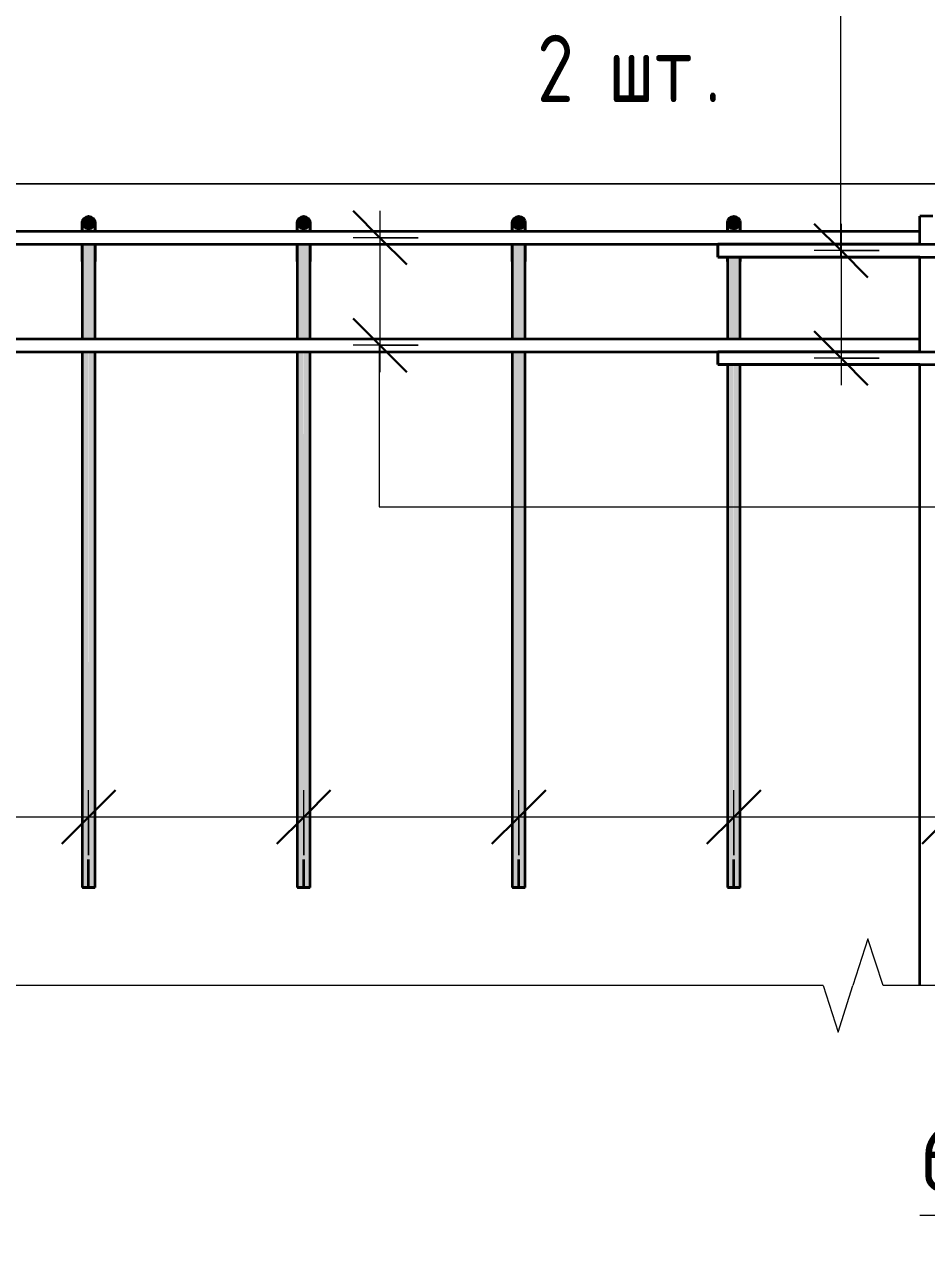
# Model space of a CAD drawing. Header units: millimetres. Extents: x -39853 to 12393, y -4903 to 80275.
# Drawn here: x 10609 to 11447, y -661 to 483 of the extents above; entities that cross this region are included whole.
import ezdxf

# ---------------------------------------------------------------- set-up
doc = ezdxf.new("R2010")
doc.units = ezdxf.units.MM
for name, color, linetype, lineweight in [('AA_Dim', 7, 'Continuous', 9), ('AA_Dim-25', 7, 'Continuous', 9), ('AA_Oformlenie', 7, 'Continuous', 9), ('AA_Vinoska', 7, 'Continuous', 9), ('AF_Stena_Опалубка', 253, 'Continuous', 20), ('KR_Armatura_Tonkie', 7, 'Continuous', 20)]:
    doc.layers.add(name, color=color, linetype=linetype, lineweight=lineweight)
doc.styles.add('ISOCPEUR_6', font='isocpeur.ttf', dxfattribs={"width": 0.9, "height": 62.5})
doc.styles.add('ISOCPEUR_7', font='isocpeur.ttf', dxfattribs={"width": 0.8, "height": 62.5})
doc.styles.add('ISOCPEUR_8', font='isocpeur.ttf', dxfattribs={"width": 0.85, "height": 62.5})
doc.dimstyles.new('05_Округл_5мм__прозр__2', dxfattribs={"dimscale": 304.8, "dimtxt": 62.248823, "dimasz": 0.139436, "dimexe": 0.123031, "dimexo": 0.082021, "dimgap": 0.008202, "dimtad": 1, "dimdec": 0, "dimrnd": 5, "dimdsep": 46, "dimtxsty": 'ISOCPEUR_6', "dimblk1": 'OBLIQUE', "dimblk2": 'OBLIQUE', "dimsah": 1, "dimcen": 0.09, "dimdle": 0.123031, "dimazin": 0, "dimtfac": 1, "dimtdec": 4, "dimtix": 1, "dimtmove": 1, "dimatfit": 3, "dimfxl": 1, "dimtvp": 1, "dimtolj": 1, "dimtzin": 0, "dimlwd": 18, "dimlwe": 18, "dimarcsym": 2})
doc.dimstyles.new('10_Раскладка_арматуры_с_засечками', dxfattribs={"dimscale": 304.8, "dimtxt": 0.18, "dimasz": 0.164042, "dimexe": 0.082021, "dimexo": 0, "dimgap": 0, "dimtad": 1, "dimdec": 3, "dimrnd": 0.001, "dimdsep": 46, "dimtxsty": 'ISOCPEUR_7', "dimblk1": 'OBLIQUE', "dimblk2": 'OBLIQUE', "dimsah": 1, "dimcen": 0.09, "dimdle": 0.082021, "dimazin": 0, "dimtfac": 1, "dimtdec": 4, "dimtix": 1, "dimtmove": 0, "dimatfit": 3, "dimfxl": 1, "dimtvp": 1, "dimtolj": 1, "dimtzin": 0, "dimlwd": 18, "dimlwe": 18, "dimarcsym": 2})
doc.dimstyles.new('10_Раскладка_арматуры_с_засечками_5', dxfattribs={"dimscale": 304.8, "dimtxt": 0.18, "dimasz": 0.164042, "dimexe": 0.082021, "dimexo": 0, "dimgap": 0, "dimtad": 1, "dimdec": 3, "dimrnd": 0.001, "dimdsep": 46, "dimtxsty": 'ISOCPEUR_8', "dimblk1": 'OBLIQUE', "dimblk2": 'OBLIQUE', "dimsah": 1, "dimcen": 0.09, "dimdle": 0.082021, "dimazin": 0, "dimtfac": 1, "dimtdec": 4, "dimtix": 1, "dimtmove": 0, "dimatfit": 3, "dimfxl": 1, "dimtvp": 1, "dimtolj": 1, "dimtzin": 0, "dimlwd": 18, "dimlwe": 18, "dimarcsym": 2})

# ---------------------------------------------------------------- blocks, each defined once
blk = doc.blocks.new('350_Стержень П торец СК-СГ _НесАрм_РабПлоск_ - 350_Стержень П торец СК-СГ _НесАрм_РабПлоск_-V28-Схема обрамления отверстия в стене 1530х2530')
at = {"layer": 'KR_Armatura_Tonkie', "lineweight": 35}
for points in [[(-36129.9, 293), (-36128.3, 293.2), (-36126.9, 293.8), (-36125.3, 295.1), (-36124.7, 296), (-36124.1, 297.4), (-36123.9, 299), (-36124.1, 300.6), (-36124.7, 302), (-36125.6, 303.2), (-36126.9, 304.2), (-36128.3, 304.8), (-36129.9, 305), (-36131.4, 304.8), (-36132.9, 304.2), (-36134.1, 303.2), (-36135.1, 302), (-36135.7, 300.6), (-36135.9, 299), (-36135.7, 297.4), (-36134.4, 295.1), (-36134.1, 294.8), (-36132.9, 293.8), (-36131.4, 293.2)], [(-36123.9, 292.3), (-36124.1, 294.7), (-36124, 293.1), (-36123.9, 292.4)]]:
    blk.add_hatch(color=256, dxfattribs=at).paths.add_polyline_path(points)
h = blk.add_hatch(color=256, dxfattribs=at)
h.paths.add_polyline_path([(-36135.9, 263), (-36129.9, 263), (-36129.9, 279), (-36135.7, 279), (-36135.2, 272.3), (-36135.5, 266.8)])
h.paths.add_polyline_path([(-36131.3, 291), (-36129.9, 291), (-36129.9, 293), (-36131.4, 293.2), (-36133.3, 294.1), (-36134.7, 295.5), (-36135.3, 296.6), (-36135.7, 297.4), (-36135.6, 294.8), (-36135.9, 293.1), (-36135.8, 291), (-36132.9, 291)])
h = blk.add_hatch(color=256, dxfattribs=at)
h.paths.add_polyline_path([(-36128.3, 263), (-36123.9, 263.1), (-36124.3, 279), (-36129.9, 279), (-36129.9, 263)])
h.paths.add_polyline_path([(-36123.9, 291), (-36124, 292.7), (-36124.1, 295.4), (-36124.1, 297.4), (-36125.3, 295.1), (-36126.5, 294.1), (-36126.9, 293.8), (-36128.8, 293.1), (-36129.9, 293), (-36129.9, 291), (-36124, 291)])
h = blk.add_hatch(color=256, dxfattribs=at)
h.paths.add_polyline_path([(-36135.9, 263), (-36135.3, 271.3), (-36135.3, 272.9), (-36135.5, 276.6), (-36135.8, 267.4)])
h.paths.add_polyline_path([(-36135.8, 293.6), (-36135.7, 296.1), (-36135.8, 293.8)])
h = blk.add_hatch(color=256, dxfattribs=at)
h.paths.add_polyline_path([(-36129.9, -318.9), (-36130.1, 179), (-36135.9, 179), (-36135.7, -318.9), (-36131.4, -318.9)])
h.paths.add_polyline_path([(-36134.2, 191), (-36129.9, 191), (-36129.9, 263), (-36135.9, 263), (-36135.7, 191), (-36135.1, 191)])
h = blk.add_hatch(color=256, dxfattribs=at)
h.paths.add_polyline_path([(-36129.9, -318.9), (-36123.9, -318.9), (-36124.2, 179), (-36129.9, 179), (-36129.9, -210.3)])
h.paths.add_polyline_path([(-36124.8, 191), (-36123.9, 191), (-36124.1, 263), (-36129.9, 263), (-36129.9, 191), (-36125.6, 191)])
at = {"layer": 'AA_Oformlenie'}
for start, end in [(90, 270), (270, 90)]:
    blk.add_arc((-36129.9, 299), 6, start, end, dxfattribs=at)
at = {"layer": 'KR_Armatura_Tonkie', "lineweight": 35}
for p, q in [((-36135.9, 263), (-36135.9, 191)), ((-36123.9, 191), (-36123.9, 263)), ((-36135.9, 179), (-36135.9, -318.9)), ((-36123.9, -318.9), (-36123.9, 179)), ((-36129.9, -318.9), (-36129.9, -292.9)), ((-36129.9, -318.9), (-36129.9, -292.9)), ((-36129.9, -318.9), (-36135.9, -318.9)), ((-36135.7, -318.9), (-36129.9, -318.9)), ((-36129.9, -318.9), (-36135.7, -318.9)), ((-36135.7, -318.9), (-36129.9, -318.9)), ((-36129.9, -318.9), (-36124.1, -318.9)), ((-36123.9, -318.9), (-36129.9, -318.9)), ((-36129.9, -318.9), (-36124.1, -318.9)), ((-36124.1, -318.9), (-36129.9, -318.9))]:
    blk.add_line(p, q, dxfattribs=at)
at = {"layer": 'KR_Armatura_Tonkie', "lineweight": 35, "flags": 128}
for points in [[(-36135.9, 299), (-36135.9, 297), (-36135.9, 291.4), (-36135.9, 291)], [(-36135.9, 291), (-36135.9, 293.2), (-36135.9, 297.9), (-36135.9, 299)], [(-36123.9, 291), (-36123.9, 293.2), (-36123.9, 297.9), (-36123.9, 299)], [(-36123.9, 299), (-36123.9, 297), (-36123.9, 291.4), (-36123.9, 291)], [(-36135.9, 279), (-36135.9, 271.7), (-36135.9, 263)], [(-36135.9, 263), (-36135.9, 274.7), (-36135.9, 279)], [(-36123.9, 263), (-36123.9, 274.7), (-36123.9, 279)], [(-36123.9, 279), (-36123.9, 271.7), (-36123.9, 263)]]:
    blk.add_lwpolyline(points, dxfattribs=at)
at = {"layer": 'KR_Armatura_Tonkie', "lineweight": 35}
blk.add_circle((-36129.9, 299), 6, dxfattribs=at)
blk = doc.blocks.new('350_Стержень П торец СК-СГ _НесАрм_РабПлоск_ - 350_Стержень П торец СК-СГ _НесАрм_РабПлоск_-V29-Схема обрамления отверстия в стене 1530х2530')
at = {"layer": 'KR_Armatura_Tonkie', "lineweight": 35}
for points in [[(-35929.9, 293), (-35928.3, 293.2), (-35926.9, 293.8), (-35925.3, 295.1), (-35924.7, 296), (-35924.1, 297.4), (-35923.9, 299), (-35924.1, 300.6), (-35924.7, 302), (-35925.6, 303.2), (-35926.9, 304.2), (-35928.3, 304.8), (-35930.5, 304.9), (-35931.4, 304.8), (-35932.9, 304.2), (-35934.1, 303.2), (-35935.1, 302), (-35935.7, 300.6), (-35935.9, 299), (-35935.7, 297.4), (-35934.4, 295.1), (-35934.1, 294.8), (-35932.9, 293.8), (-35930.5, 293.1)], [(-35923.9, 292.3), (-35924.1, 294.7), (-35924, 293.1), (-35923.9, 292.4)]]:
    blk.add_hatch(color=256, dxfattribs=at).paths.add_polyline_path(points)
h = blk.add_hatch(color=256, dxfattribs=at)
h.paths.add_polyline_path([(-35932.9, 263), (-35929.9, 263), (-35929.9, 279), (-35935.7, 279), (-35935.2, 272.3), (-35935.7, 263), (-35934.1, 263)])
h.paths.add_polyline_path([(-35929.9, 291), (-35929.9, 293), (-35931.4, 293.2), (-35933.3, 294.1), (-35934.7, 295.5), (-35935.3, 296.6), (-35935.7, 297.4), (-35935.6, 294.8), (-35935.9, 293.1), (-35935.8, 291), (-35930.5, 291)])
h = blk.add_hatch(color=256, dxfattribs=at)
h.paths.add_polyline_path([(-35928.3, 263), (-35923.9, 263.1), (-35924.3, 279), (-35929.9, 279), (-35929.9, 263)])
h.paths.add_polyline_path([(-35923.9, 291), (-35924, 292.7), (-35924.1, 295.4), (-35924.1, 297.4), (-35925.3, 295.1), (-35926.5, 294.1), (-35926.9, 293.8), (-35928.8, 293.1), (-35929.9, 293), (-35929.9, 291), (-35924, 291)])
h = blk.add_hatch(color=256, dxfattribs=at)
h.paths.add_polyline_path([(-35935.9, 263), (-35935.3, 271.3), (-35935.3, 272.9), (-35935.5, 276.6), (-35935.8, 267.4)])
h.paths.add_polyline_path([(-35935.8, 293.6), (-35935.7, 296.1), (-35935.8, 293.8)])
h = blk.add_hatch(color=256, dxfattribs=at)
h.paths.add_polyline_path([(-35929.9, -318.9), (-35930.1, 179), (-35935.9, 179), (-35935.7, -318.9), (-35931.4, -318.9)])
h.paths.add_polyline_path([(-35934.1, 191), (-35929.9, 191), (-35929.9, 263), (-35935.9, 263), (-35935.7, 191), (-35934.2, 191)])
h = blk.add_hatch(color=256, dxfattribs=at)
h.paths.add_polyline_path([(-35929.9, -318.9), (-35923.9, -318.9), (-35924.2, 179), (-35929.9, 179), (-35929.9, -210.3)])
h.paths.add_polyline_path([(-35924.8, 191), (-35923.9, 191), (-35924.1, 263), (-35929.9, 263), (-35929.9, 191), (-35925.6, 191)])
at = {"layer": 'AA_Oformlenie'}
for start, end in [(90, 270), (270, 90)]:
    blk.add_arc((-35929.9, 299), 6, start, end, dxfattribs=at)
at = {"layer": 'KR_Armatura_Tonkie', "lineweight": 35}
for p, q in [((-35935.9, 263), (-35935.9, 191)), ((-35923.9, 191), (-35923.9, 263)), ((-35935.9, 179), (-35935.9, -318.9)), ((-35923.9, -318.9), (-35923.9, 179)), ((-35929.9, -318.9), (-35929.9, -292.9)), ((-35929.9, -318.9), (-35929.9, -292.9)), ((-35929.9, -318.9), (-35935.9, -318.9)), ((-35935.7, -318.9), (-35929.9, -318.9)), ((-35929.9, -318.9), (-35935.7, -318.9)), ((-35935.7, -318.9), (-35929.9, -318.9)), ((-35929.9, -318.9), (-35924.1, -318.9)), ((-35923.9, -318.9), (-35929.9, -318.9)), ((-35929.9, -318.9), (-35924.1, -318.9)), ((-35924.1, -318.9), (-35929.9, -318.9))]:
    blk.add_line(p, q, dxfattribs=at)
at = {"layer": 'KR_Armatura_Tonkie', "lineweight": 35, "flags": 128}
for points in [[(-35935.9, 299), (-35935.9, 297), (-35935.9, 291.4), (-35935.9, 291)], [(-35935.9, 291), (-35935.9, 293.2), (-35935.9, 297.9), (-35935.9, 299)], [(-35923.9, 291), (-35923.9, 293.2), (-35923.9, 297.9), (-35923.9, 299)], [(-35923.9, 299), (-35923.9, 297), (-35923.9, 291.4), (-35923.9, 291)], [(-35935.9, 279), (-35935.9, 271.7), (-35935.9, 263)], [(-35935.9, 263), (-35935.9, 274.7), (-35935.9, 279)], [(-35923.9, 263), (-35923.9, 274.7), (-35923.9, 279)], [(-35923.9, 279), (-35923.9, 271.7), (-35923.9, 263)]]:
    blk.add_lwpolyline(points, dxfattribs=at)
at = {"layer": 'KR_Armatura_Tonkie', "lineweight": 35}
blk.add_circle((-35929.9, 299), 6, dxfattribs=at)
blk = doc.blocks.new('350_Стержень П торец СК-СГ _НесАрм_РабПлоск_ - 350_Стержень П торец СК-СГ _НесАрм_РабПлоск_-V30-Схема обрамления отверстия в стене 1530х2530')
at = {"layer": 'KR_Armatura_Tonkie', "lineweight": 35}
for points in [[(-35729.9, 293), (-35728.2, 293.3), (-35726.9, 293.8), (-35725.3, 295.1), (-35724.7, 296), (-35724.1, 297.4), (-35723.9, 299), (-35724.1, 300.6), (-35724.7, 302), (-35725.6, 303.2), (-35726.9, 304.2), (-35728.3, 304.8), (-35729.9, 305), (-35731.4, 304.8), (-35732.9, 304.2), (-35734.1, 303.2), (-35735.1, 302), (-35735.7, 300.6), (-35735.9, 299), (-35735.7, 297.4), (-35734.4, 295.1), (-35734.1, 294.8), (-35732.9, 293.8), (-35731.4, 293.2)], [(-35723.9, 292.3), (-35724.1, 294.7), (-35724, 293.1), (-35723.9, 292.4)]]:
    blk.add_hatch(color=256, dxfattribs=at).paths.add_polyline_path(points)
h = blk.add_hatch(color=256, dxfattribs=at)
h.paths.add_polyline_path([(-35735.1, 263), (-35729.9, 263), (-35729.9, 279), (-35735.7, 279), (-35735.2, 272.3), (-35735.7, 263)])
h.paths.add_polyline_path([(-35735.8, 291), (-35729.9, 291), (-35729.9, 293), (-35731.4, 293.2), (-35733.3, 294.1), (-35734.7, 295.5), (-35735.3, 296.6), (-35735.7, 297.4), (-35735.6, 294.8), (-35735.9, 293.1)])
h = blk.add_hatch(color=256, dxfattribs=at)
h.paths.add_polyline_path([(-35728.3, 263), (-35723.9, 263.1), (-35724.3, 279), (-35729.9, 279), (-35729.9, 263)])
h.paths.add_polyline_path([(-35723.9, 291), (-35724, 292.7), (-35724.1, 295.4), (-35724.1, 297.4), (-35725.3, 295.1), (-35726.5, 294.1), (-35726.9, 293.8), (-35728.8, 293.1), (-35729.9, 293), (-35729.9, 291), (-35724, 291)])
h = blk.add_hatch(color=256, dxfattribs=at)
h.paths.add_polyline_path([(-35735.9, 263), (-35735.3, 271.3), (-35735.3, 272.9), (-35735.5, 276.6), (-35735.8, 267.4)])
h.paths.add_polyline_path([(-35735.8, 293.6), (-35735.7, 296.1), (-35735.8, 293.8)])
h = blk.add_hatch(color=256, dxfattribs=at)
h.paths.add_polyline_path([(-35729.9, -318.9), (-35730.1, 179), (-35735.9, 179), (-35735.7, -318.9), (-35731.4, -318.9)])
h.paths.add_polyline_path([(-35734.1, 191), (-35729.9, 191), (-35729.9, 263), (-35735.9, 263), (-35735.7, 191), (-35734.2, 191)])
h = blk.add_hatch(color=256, dxfattribs=at)
h.paths.add_polyline_path([(-35729.9, -318.9), (-35723.9, -318.9), (-35724.2, 179), (-35729.9, 179), (-35729.9, -210.3)])
h.paths.add_polyline_path([(-35724.8, 191), (-35723.9, 191), (-35724.1, 263), (-35729.9, 263), (-35729.9, 191), (-35725.6, 191)])
at = {"layer": 'AA_Oformlenie'}
for start, end in [(90, 270), (270, 90)]:
    blk.add_arc((-35729.9, 299), 6, start, end, dxfattribs=at)
at = {"layer": 'KR_Armatura_Tonkie', "lineweight": 35}
for p, q in [((-35735.9, 263), (-35735.9, 191)), ((-35723.9, 191), (-35723.9, 263)), ((-35735.9, 179), (-35735.9, -318.9)), ((-35723.9, -318.9), (-35723.9, 179)), ((-35729.9, -318.9), (-35729.9, -292.9)), ((-35729.9, -318.9), (-35729.9, -292.9)), ((-35729.9, -318.9), (-35735.9, -318.9)), ((-35735.7, -318.9), (-35729.9, -318.9)), ((-35729.9, -318.9), (-35735.7, -318.9)), ((-35735.7, -318.9), (-35729.9, -318.9)), ((-35729.9, -318.9), (-35724.1, -318.9)), ((-35723.9, -318.9), (-35729.9, -318.9)), ((-35729.9, -318.9), (-35724.1, -318.9)), ((-35724.1, -318.9), (-35729.9, -318.9))]:
    blk.add_line(p, q, dxfattribs=at)
at = {"layer": 'KR_Armatura_Tonkie', "lineweight": 35, "flags": 128}
for points in [[(-35735.9, 299), (-35735.9, 297), (-35735.9, 291.4), (-35735.9, 291)], [(-35735.9, 291), (-35735.9, 293.2), (-35735.9, 297.9), (-35735.9, 299)], [(-35723.9, 291), (-35723.9, 293.2), (-35723.9, 297.9), (-35723.9, 299)], [(-35723.9, 299), (-35723.9, 297), (-35723.9, 291.4), (-35723.9, 291)], [(-35735.9, 279), (-35735.9, 271.7), (-35735.9, 263)], [(-35735.9, 263), (-35735.9, 274.7), (-35735.9, 279)], [(-35723.9, 263), (-35723.9, 274.7), (-35723.9, 279)], [(-35723.9, 279), (-35723.9, 271.7), (-35723.9, 263)]]:
    blk.add_lwpolyline(points, dxfattribs=at)
at = {"layer": 'KR_Armatura_Tonkie', "lineweight": 35}
blk.add_circle((-35729.9, 299), 6, dxfattribs=at)
blk = doc.blocks.new('350_Стержень П торец СК-СГ _НесАрм_РабПлоск_ - 350_Стержень П торец СК-СГ _НесАрм_РабПлоск_-V31-Схема обрамления отверстия в стене 1530х2530')
at = {"layer": 'KR_Armatura_Tonkie', "lineweight": 35}
for points in [[(-35529.9, 293), (-35528.3, 293.2), (-35526.9, 293.8), (-35525.3, 295.1), (-35524.7, 296), (-35524.1, 297.4), (-35523.9, 299), (-35524.1, 300.6), (-35524.7, 302), (-35525.8, 303.4), (-35526.9, 304.2), (-35528.3, 304.8), (-35529.9, 305), (-35531.4, 304.8), (-35532.9, 304.2), (-35534.1, 303.2), (-35535.1, 302), (-35535.7, 300.6), (-35535.9, 299), (-35535.7, 297.4), (-35534.4, 295.1), (-35534.1, 294.8), (-35532.9, 293.8), (-35531.4, 293.2)], [(-35523.9, 292.3), (-35524.1, 294.7), (-35524, 293.1), (-35523.9, 292.4)]]:
    blk.add_hatch(color=256, dxfattribs=at).paths.add_polyline_path(points)
h = blk.add_hatch(color=256, dxfattribs=at)
h.paths.add_polyline_path([(-35535.9, 263), (-35529.9, 263), (-35529.9, 267), (-35535.5, 266.8)])
h.paths.add_polyline_path([(-35535.3, 291), (-35529.9, 291), (-35529.9, 293), (-35531.4, 293.2), (-35533.3, 294.1), (-35534.7, 295.5), (-35535.3, 296.6), (-35535.7, 297.4), (-35535.6, 294.8), (-35535.9, 293.1), (-35535.8, 291)])
h = blk.add_hatch(color=256, dxfattribs=at)
h.paths.add_polyline_path([(-35524.7, 263), (-35523.9, 263.1), (-35524.1, 267), (-35529.9, 267), (-35529.9, 263), (-35525.6, 263)])
h.paths.add_polyline_path([(-35529.9, 291), (-35523.9, 291), (-35524, 292.7), (-35524.1, 295.4), (-35524.1, 297.4), (-35525.3, 295.1), (-35526.5, 294.1), (-35526.9, 293.8), (-35528.8, 293.1), (-35529.9, 293), (-35529.9, 292.7)])
h = blk.add_hatch(color=256, dxfattribs=at)
h.paths.add_polyline_path([(-35535.9, 263), (-35535.7, 267), (-35535.8, 267)])
h.paths.add_polyline_path([(-35535.8, 293.6), (-35535.7, 296.1), (-35535.8, 293.8)])
h = blk.add_hatch(color=256, dxfattribs=at)
h.paths.add_polyline_path([(-35529.9, -318.9), (-35530.1, 167), (-35535.9, 167), (-35535.7, -318.9), (-35531.4, -318.9)])
h.paths.add_polyline_path([(-35534.2, 191), (-35529.9, 191), (-35529.9, 263), (-35535.9, 263), (-35535.7, 191), (-35535.1, 191)])
h = blk.add_hatch(color=256, dxfattribs=at)
h.paths.add_polyline_path([(-35528.3, -318.9), (-35523.9, -318.9), (-35524.1, 167), (-35529.9, 167), (-35529.9, -318.9)])
h.paths.add_polyline_path([(-35525.6, 191), (-35523.9, 191), (-35524.1, 263), (-35529.9, 263), (-35529.9, 191), (-35525.8, 191)])
at = {"layer": 'AA_Oformlenie'}
for start, end in [(90, 270), (270, 90)]:
    blk.add_arc((-35529.9, 299), 6, start, end, dxfattribs=at)
at = {"layer": 'KR_Armatura_Tonkie', "lineweight": 35}
for p, q in [((-35535.9, 267), (-35535.9, 263)), ((-35535.9, 263), (-35535.9, 267)), ((-35523.9, 263), (-35523.9, 267)), ((-35523.9, 267), (-35523.9, 263)), ((-35535.9, 263), (-35535.9, 191)), ((-35523.9, 191), (-35523.9, 263)), ((-35535.9, 167), (-35535.9, -318.9)), ((-35523.9, -318.9), (-35523.9, 167)), ((-35529.9, -318.9), (-35529.9, -292.9)), ((-35529.9, -318.9), (-35529.9, -292.9)), ((-35529.9, -318.9), (-35535.9, -318.9)), ((-35535.7, -318.9), (-35529.9, -318.9)), ((-35529.9, -318.9), (-35535.7, -318.9)), ((-35535.7, -318.9), (-35529.9, -318.9)), ((-35529.9, -318.9), (-35524.1, -318.9)), ((-35523.9, -318.9), (-35529.9, -318.9)), ((-35529.9, -318.9), (-35524.1, -318.9)), ((-35524.1, -318.9), (-35529.9, -318.9))]:
    blk.add_line(p, q, dxfattribs=at)
at = {"layer": 'KR_Armatura_Tonkie', "lineweight": 35, "flags": 128}
for points in [[(-35535.9, 299), (-35535.9, 297), (-35535.9, 291.4), (-35535.9, 291)], [(-35535.9, 291), (-35535.9, 293.2), (-35535.9, 297.9), (-35535.9, 299)], [(-35523.9, 291), (-35523.9, 293.2), (-35523.9, 297.9), (-35523.9, 299)], [(-35523.9, 299), (-35523.9, 297), (-35523.9, 291.4), (-35523.9, 291)]]:
    blk.add_lwpolyline(points, dxfattribs=at)
at = {"layer": 'KR_Armatura_Tonkie', "lineweight": 35}
blk.add_circle((-35529.9, 299), 6, dxfattribs=at)
blk = doc.blocks.new('011_Прямоугольник обрыва _ЭлУзла_ - 011_Прямоугольник обрыва _ЭлУзла_-4185680-Схема обрамления отверстия в стене 1530х2530')
at = {"layer": 'AA_Oformlenie'}
for p, q in [((-35446.8, -410), (-36600, -410)), ((-34814.9, -410), (-35391.1, -410))]:
    blk.add_line(p, q, dxfattribs=at)
blk = doc.blocks.new('DIMBLOCK195-Схема обрамления отверстия в стене 1530х2530')
at = {"layer": 'AA_Dim-25', "lineweight": 30}
for p, q in [((11268.2, -253.4), (11293.2, -228.4)), ((11468.2, -253.4), (11493.2, -228.4)), ((11268.2, -253.4), (11243.2, -278.4)), ((11468.2, -253.4), (11443.2, -278.4))]:
    blk.add_line(p, q, dxfattribs=at)
at = {"layer": 'AA_Dim-25', "lineweight": 18}
for p, q in [((11268.2, -288.8), (11268.2, -228.4)), ((11468.2, -288.8), (11468.2, -228.4)), ((11493.2, -253.4), (11268.2, -253.4)), ((11268.2, -253.4), (11268.2, -288.8)), ((11468.2, -253.4), (11468.2, -288.8))]:
    blk.add_line(p, q, dxfattribs=at)
blk = doc.blocks.new('_Oblique')
at = {"color": 0, "linetype": 'ByBlock', "lineweight": -2}
blk.add_line((-0.5, -0.5), (0.5, 0.5), dxfattribs=at)
blk = doc.blocks.new('DIMBLOCK196-Схема обрамления отверстия в стене 1530х2530')
at = {"layer": 'AA_Dim-25', "lineweight": 30}
for p, q in [((11068.2, -253.4), (11093.2, -228.4)), ((11268.2, -253.4), (11293.2, -228.4)), ((11068.2, -253.4), (11043.2, -278.4)), ((11268.2, -253.4), (11243.2, -278.4))]:
    blk.add_line(p, q, dxfattribs=at)
at = {"layer": 'AA_Dim-25', "lineweight": 18}
for p, q in [((11068.2, -288.8), (11068.2, -228.4)), ((11268.2, -288.8), (11268.2, -228.4)), ((11268.2, -253.4), (11068.2, -253.4)), ((11068.2, -253.4), (11068.2, -288.8)), ((11268.2, -253.4), (11268.2, -288.8))]:
    blk.add_line(p, q, dxfattribs=at)
blk = doc.blocks.new('DIMBLOCK197-Схема обрамления отверстия в стене 1530х2530')
at = {"layer": 'AA_Dim-25', "lineweight": 30}
for p, q in [((10868.2, -253.4), (10893.2, -228.4)), ((11068.2, -253.4), (11093.2, -228.4)), ((10868.2, -253.4), (10843.2, -278.4)), ((11068.2, -253.4), (11043.2, -278.4))]:
    blk.add_line(p, q, dxfattribs=at)
at = {"layer": 'AA_Dim-25', "lineweight": 18}
for p, q in [((10868.2, -288.8), (10868.2, -228.4)), ((11068.2, -288.8), (11068.2, -228.4)), ((11068.2, -253.4), (10868.2, -253.4)), ((10868.2, -253.4), (10868.2, -288.8)), ((11068.2, -253.4), (11068.2, -288.8))]:
    blk.add_line(p, q, dxfattribs=at)
blk = doc.blocks.new('DIMBLOCK198-Схема обрамления отверстия в стене 1530х2530')
at = {"layer": 'AA_Dim-25', "lineweight": 30}
for p, q in [((10668.2, -253.4), (10693.2, -228.4)), ((10868.2, -253.4), (10893.2, -228.4)), ((10668.2, -253.4), (10643.2, -278.4)), ((10868.2, -253.4), (10843.2, -278.4))]:
    blk.add_line(p, q, dxfattribs=at)
at = {"layer": 'AA_Dim-25', "lineweight": 18}
for p, q in [((10668.2, -288.8), (10668.2, -228.4)), ((10868.2, -288.8), (10868.2, -228.4)), ((10868.2, -253.4), (10668.2, -253.4)), ((10668.2, -253.4), (10668.2, -288.8)), ((10868.2, -253.4), (10868.2, -288.8))]:
    blk.add_line(p, q, dxfattribs=at)
blk = doc.blocks.new('DIMBLOCK199-Схема обрамления отверстия в стене 1530х2530')
at = {"layer": 'AA_Dim-25', "lineweight": 30}
for p, q in [((10468.2, -253.4), (10493.2, -228.4)), ((10668.2, -253.4), (10693.2, -228.4)), ((10468.2, -253.4), (10443.2, -278.4)), ((10668.2, -253.4), (10643.2, -278.4))]:
    blk.add_line(p, q, dxfattribs=at)
at = {"layer": 'AA_Dim-25', "lineweight": 18}
for p, q in [((10468.2, -288.8), (10468.2, -228.4)), ((10668.2, -288.8), (10668.2, -228.4)), ((10668.2, -253.4), (10468.2, -253.4)), ((10468.2, -253.4), (10468.2, -288.8)), ((10668.2, -253.4), (10668.2, -288.8))]:
    blk.add_line(p, q, dxfattribs=at)
blk = doc.blocks.new('DIMBLOCK235-Схема обрамления отверстия в стене 1530х2530')
at = {"layer": 'AA_Dim-25', "lineweight": 30}
for p, q in [((10939.1, 285), (10914.1, 310)), ((10939.1, 285), (10964.1, 260)), ((10939.1, 185), (10914.1, 210)), ((10939.1, 185), (10964.1, 160))]:
    blk.add_line(p, q, dxfattribs=at)
at = {"layer": 'AA_Dim-25', "lineweight": 18}
for p, q in [((10939.1, 310), (10939.1, 160)), ((10974.5, 285), (10914.1, 285)), ((10939.1, 285), (10974.5, 285)), ((10974.5, 185), (10914.1, 185)), ((10939.1, 185), (10974.5, 185))]:
    blk.add_line(p, q, dxfattribs=at)
blk = doc.blocks.new('DIMBLOCK236-Схема обрамления отверстия в стене 1530х2530')
at = {"layer": 'AA_Dim-25', "lineweight": 30}
for p, q in [((11367.9, 273), (11342.9, 298)), ((11367.9, 273), (11392.9, 248)), ((11367.9, 173), (11342.9, 198)), ((11367.9, 173), (11392.9, 148))]:
    blk.add_line(p, q, dxfattribs=at)
at = {"layer": 'AA_Dim-25', "lineweight": 18}
for p, q in [((11367.9, 298), (11367.9, 148)), ((11403.2, 273), (11342.9, 273)), ((11367.9, 273), (11403.2, 273)), ((11403.2, 173), (11342.9, 173)), ((11367.9, 173), (11403.2, 173))]:
    blk.add_line(p, q, dxfattribs=at)
blk = doc.blocks.new('DIMBLOCK240-Схема обрамления отверстия в стене 1530х2530')
at = {"layer": 'AA_Dim-25', "lineweight": 18}
for p, q in [((11533.2, 310), (11533.2, -660.7)), ((11533.2, -623.2), (11533.2, 310)), ((11595.2, -190), (11595.2, -660.7)), ((11595.2, -623.2), (11595.2, -190)), ((11441.1, -623.2), (11545.1, -623.2)), ((11595.2, -623.2), (11495.7, -623.2)), ((11545.1, -623.2), (11564.2, -623.2))]:
    blk.add_line(p, q, dxfattribs=at)
at = {"layer": 'AA_Dim-25', "lineweight": 30}
for p, q in [((11533.2, -623.2), (11554.5, -602)), ((11595.2, -623.2), (11616.5, -602)), ((11533.2, -623.2), (11512, -644.5)), ((11595.2, -623.2), (11574, -644.5))]:
    blk.add_line(p, q, dxfattribs=at)
at = {"layer": 'AA_Dim-25', "color": 0, "lineweight": 18, "insert": (11441.1, -539.1), "char_height": 62.5, "width": 94.81, "attachment_point": 1, "line_spacing_factor": 1.149209, "style": 'ISOCPEUR_6'}
blk.add_mtext('60', dxfattribs=at)

msp = doc.modelspace()

# ---------------------------------------------------------------- linework, layer by layer
at = {"layer": 'AA_Vinoska'}
for p, q in [((11367.6379, 268.5822), (11367.6379, 494.6577)), ((10938.4686, 185.5447), (10938.4686, 34.9404)), ((10938.4686, 34.9404), (11992.6988, 34.9404)), ((11392.8634, -366.6749), (11378.7862, -410)), ((11406.9406, -410), (11392.8634, -366.6749)), ((11351.2862, -410), (11365.0362, -453.3013)), ((11365.0362, -453.3013), (11378.7862, -410))]:
    msp.add_line(p, q, dxfattribs=at)
at = {"layer": 'AF_Stena_Опалубка'}
for p, q in [((11533.2123, 335), (10003.2123, 335)), ((10003.2123, 335), (11533.2123, 335))]:
    msp.add_line(p, q, dxfattribs=at)
at = {"layer": 'KR_Armatura_Tonkie', "lineweight": 35}
for p, q in [((11453.2123, 305), (11441.2123, 305)), ((11441.2123, 279), (11441.2123, 305)), ((11453.2123, 305), (11441.2123, 305)), ((11441.2123, 291), (11441.2123, 305)), ((9951.2123, 291), (11441.2123, 291)), ((9951.2123, 291), (11441.2123, 291)), ((9951.2123, 279), (11441.2123, 279)), ((9951.2123, 279), (11441.2123, 279)), ((11253.2123, 279), (11811.2123, 279)), ((11253.2123, 267), (11253.2123, 279)), ((11441.2123, 279), (11253.2123, 279)), ((11253.2123, 279), (11253.2123, 267)), ((11253.2123, 267), (11811.2123, 267)), ((11441.2123, 267), (11253.2123, 267)), ((11441.2123, 179), (11441.2123, 267)), ((11441.2123, 191), (11441.2123, 267)), ((9951.2123, 191), (11441.2123, 191)), ((9951.2123, 191), (11441.2123, 191)), ((9951.2123, 179), (11441.2123, 179)), ((9951.2123, 179), (11441.2123, 179)), ((11253.2123, 179), (11811.2123, 179)), ((11253.2123, 167), (11253.2123, 179)), ((11441.2123, 179), (11253.2123, 179)), ((11253.2123, 179), (11253.2123, 167)), ((11253.2123, 167), (11811.2123, 167)), ((11441.2123, 167), (11253.2123, 167)), ((11441.2123, -410), (11441.2123, 167)), ((11441.2123, -410), (11441.2123, 167))]:
    msp.add_line(p, q, dxfattribs=at)

# ---------------------------------------------------------------- block references
at = {"layer": 'AA_Oformlenie'}
msp.add_blockref('011_Прямоугольник обрыва _ЭлУзла_ - 011_Прямоугольник обрыва _ЭлУзла_-4185680-Схема обрамления отверстия в стене 1530х2530', (46798.0867, 0), dxfattribs=at)
at = {"layer": 'KR_Armatura_Tonkie', "lineweight": 35}
for name in ['350_Стержень П торец СК-СГ _НесАрм_РабПлоск_ - 350_Стержень П торец СК-СГ _НесАрм_РабПлоск_-V28-Схема обрамления отверстия в стене 1530х2530', '350_Стержень П торец СК-СГ _НесАрм_РабПлоск_ - 350_Стержень П торец СК-СГ _НесАрм_РабПлоск_-V29-Схема обрамления отверстия в стене 1530х2530', '350_Стержень П торец СК-СГ _НесАрм_РабПлоск_ - 350_Стержень П торец СК-СГ _НесАрм_РабПлоск_-V30-Схема обрамления отверстия в стене 1530х2530', '350_Стержень П торец СК-СГ _НесАрм_РабПлоск_ - 350_Стержень П торец СК-СГ _НесАрм_РабПлоск_-V31-Схема обрамления отверстия в стене 1530х2530']:
    msp.add_blockref(name, (46798.0867, 0), dxfattribs=at)

# ---------------------------------------------------------------- texts
at = {"layer": 'AA_Vinoska', "char_height": 62.5, "attachment_point": 1, "style": 'ISOCPEUR_7'}
for s, insert, width in [('2 ', (11085.2214, 473.534), 80.16875), ('шт', (11151.3672, 473.534), 109.0295), ('\\fISOCPEUR|b0|i0|c204|p34|;\\W.8;.', (11241.3256, 473.534), 17.637125)]:
    msp.add_mtext(s, dxfattribs=dict(at, insert=insert, width=width))

# ---------------------------------------------------------------- dimensions: what is measured, and where the dimension line sits
at = {"layer": 'AA_Dim', "lineweight": 18}
dim = msp.add_linear_dim(base=(11533.2123, -623.2237), p1=(11595.2123, -165), p2=(11533.2123, 335), dimstyle='05_Округл_5мм__прозр__2', override={"dimpost": '<>', "dimfxl": 503.829336}, dxfattribs=at)
dim.commit()
dim.dimension.update_dxf_attribs({"geometry": 'DIMBLOCK240-Схема обрамления отверстия в стене 1530х2530', "text_midpoint": (11488.5194, -580.7369), "dimtype": 160})
for base, p1, p2, picture, middle in [((10939.139, 185), (10974.4944, 285), (10974.4944, 185), 'DIMBLOCK235-Схема обрамления отверстия в стене 1530х2530', (10907.889, 235)), ((11367.8785, 173), (11403.2339, 273), (11403.2339, 173), 'DIMBLOCK236-Схема обрамления отверстия в стене 1530х2530', (11336.6285, 223))]:
    dim = msp.add_linear_dim(base=base, p1=p1, p2=p2, angle=90, dimstyle='10_Раскладка_арматуры_с_засечками', override={"dimpost": '<>', "dimfxl": 100}, dxfattribs=at)
    dim.commit()
    dim.dimension.update_dxf_attribs({"geometry": picture, "text_midpoint": middle})
for base, p1, p2, picture, middle in [((10468.2123, -253.4297), (10668.2123, -288.7851), (10468.2123, -288.7851), 'DIMBLOCK199-Схема обрамления отверстия в стене 1530х2530', (10568.2123, -222.1797)), ((10668.2123, -253.4297), (10868.2123, -288.7851), (10668.2123, -288.7851), 'DIMBLOCK198-Схема обрамления отверстия в стене 1530х2530', (10768.2123, -222.1797)), ((10868.2123, -253.4297), (11068.2123, -288.7851), (10868.2123, -288.7851), 'DIMBLOCK197-Схема обрамления отверстия в стене 1530х2530', (10968.2123, -222.1797)), ((11068.2123, -253.4297), (11268.2123, -288.7851), (11068.2123, -288.7851), 'DIMBLOCK196-Схема обрамления отверстия в стене 1530х2530', (11168.2123, -222.1797)), ((11268.2123, -253.4297), (11468.2123, -288.7851), (11268.2123, -288.7851), 'DIMBLOCK195-Схема обрамления отверстия в стене 1530х2530', (11368.2123, -222.1797))]:
    dim = msp.add_linear_dim(base=base, p1=p1, p2=p2, dimstyle='10_Раскладка_арматуры_с_засечками_5', override={"dimpost": '<>', "dimfxl": 200}, dxfattribs=at)
    dim.commit()
    dim.dimension.update_dxf_attribs({"geometry": picture, "text_midpoint": middle})

doc.saveas('drawing.dxf')
